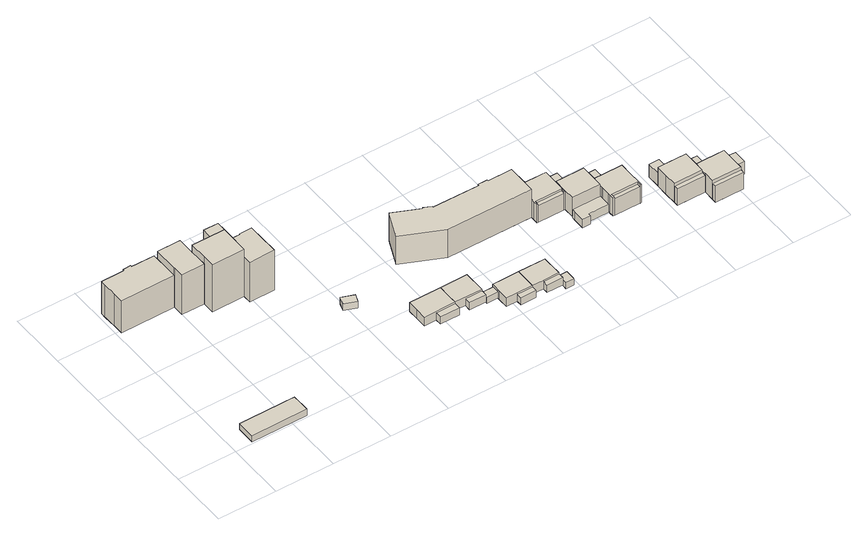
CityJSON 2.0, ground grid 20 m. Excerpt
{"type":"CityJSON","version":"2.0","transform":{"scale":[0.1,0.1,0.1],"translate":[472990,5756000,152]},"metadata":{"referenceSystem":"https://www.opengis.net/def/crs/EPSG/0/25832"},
"CityObjects":{
"building1":{"type":"Building","attributes":{"Gemeindeschluessel":"05711000","BezugspunktDach":"2000","function":"31001_2460","measuredHeight":2.44},"address":[{"country":"Germany","locality":"Bielefeld","thoroughfareNumber":"6","thoroughfareName":"Württemberger Allee"}],"geometry":[{"type":"Solid","lod":"1","boundaries":[[[[0,1,2,3]],[[4,5,6,7]],[[4,7,3,2]],[[5,4,2,1]],[[6,5,1,0]],[[7,6,0,3]]]]}]},
"building2":{"type":"Building","attributes":{"Gemeindeschluessel":"05711000","function":"31001_1010"},"address":[{"country":"Germany","locality":"Bielefeld","thoroughfareNumber":"394","thoroughfareName":"Senner Hellweg"},{"country":"Germany","locality":"Bielefeld","thoroughfareNumber":"392","thoroughfareName":"Senner Hellweg"}],"children":["building2-1","building2-2","building2-3","building2-4","building2-5"]},
"building2-1":{"type":"BuildingPart","attributes":{"BezugspunktDach":"2000","measuredHeight":12.59},"parents":["building2"],"geometry":[{"type":"Solid","lod":"1","boundaries":[[[[8,9,10,11,12,13,14,15,16,17,18]],[[19,20,21,22,23,24,25,26,27,28,29]],[[19,29,18,17]],[[20,19,17,16]],[[21,20,16,15]],[[22,21,15,14]],[[23,22,14,13]],[[24,23,13,12]],[[25,24,12,11]],[[26,25,11,10]],[[27,26,10,9]],[[28,27,9,8]],[[29,28,8,18]]]]}]},
"building2-2":{"type":"BuildingPart","attributes":{"BezugspunktDach":"2000","measuredHeight":15.72},"parents":["building2"],"geometry":[{"type":"Solid","lod":"1","boundaries":[[[[30,31,32,33,34,35,36]],[[37,38,39,40,20,19,41]],[[37,41,36,35]],[[38,37,35,34]],[[39,38,34,33]],[[40,39,33,32]],[[20,40,32,31]],[[19,20,31,30]],[[41,19,30,36]]]]}]},
"building2-3":{"type":"BuildingPart","attributes":{"BezugspunktDach":"2000","measuredHeight":18.51},"parents":["building2"],"geometry":[{"type":"Solid","lod":"1","boundaries":[[[[42,43,44,45,46,47,48]],[[49,38,37,50,51,52,53]],[[49,53,48,47]],[[38,49,47,46]],[[37,38,46,45]],[[50,37,45,44]],[[51,50,44,43]],[[52,51,43,42]],[[53,52,42,48]]]]}]},
"building2-4":{"type":"BuildingPart","attributes":{"BezugspunktDach":"2000","measuredHeight":18.5},"parents":["building2"],"geometry":[{"type":"Solid","lod":"1","boundaries":[[[[54,55,44,43]],[[50,56,57,51]],[[50,51,43,44]],[[56,50,44,55]],[[57,56,55,54]],[[51,57,54,43]]]]}]},
"building2-5":{"type":"BuildingPart","attributes":{"BezugspunktDach":"2000","measuredHeight":15.74},"parents":["building2"],"geometry":[{"type":"Solid","lod":"1","boundaries":[[[[58,59,60,61,62,63,64]],[[65,53,52,66,67,68,69]],[[65,69,64,63]],[[53,65,63,62]],[[52,53,62,61]],[[66,52,61,60]],[[67,66,60,59]],[[68,67,59,58]],[[69,68,58,64]]]]}]},
"building3":{"type":"Building","attributes":{"Gemeindeschluessel":"05711000","BezugspunktDach":"2000","function":"31001_2600","measuredHeight":2.59},"address":[{"country":"Germany","locality":"Bielefeld","thoroughfareNumber":"1","thoroughfareName":"Württemberger Allee"}],"geometry":[{"type":"Solid","lod":"1","boundaries":[[[[70,71,72,73]],[[74,75,76,77]],[[74,77,73,72]],[[75,74,72,71]],[[76,75,71,70]],[[77,76,70,73]]]]}]},
"building4":{"type":"Building","attributes":{"Gemeindeschluessel":"05711000","function":"31001_1010"},"address":[{"country":"Germany","locality":"Bielefeld","thoroughfareNumber":"3","thoroughfareName":"Württemberger Allee"}],"children":["building4-1","building4-2"]},
"building4-1":{"type":"BuildingPart","attributes":{"BezugspunktDach":"2000","measuredHeight":3.75},"parents":["building4"],"geometry":[{"type":"Solid","lod":"1","boundaries":[[[[78,79,80,81,82,83]],[[84,85,86,87,88,89]],[[84,89,83,82]],[[85,84,82,81]],[[86,85,81,80]],[[87,86,80,79]],[[88,87,79,78]],[[89,88,78,83]]]]}]},
"building4-2":{"type":"BuildingPart","attributes":{"BezugspunktDach":"2000","measuredHeight":2.95},"address":[{"country":"Germany","locality":"Bielefeld","thoroughfareNumber":"3","thoroughfareName":"Württemberger Allee"}],"parents":["building4"],"geometry":[{"type":"Solid","lod":"1","boundaries":[[[[90,91,92,93]],[[94,95,96,97]],[[94,97,93,92]],[[95,94,92,91]],[[96,95,91,90]],[[97,96,90,93]]]]}]},
"building5":{"type":"Building","attributes":{"Gemeindeschluessel":"05711000","function":"31001_1010"},"address":[{"country":"Germany","locality":"Bielefeld","thoroughfareNumber":"5","thoroughfareName":"Württemberger Allee"}],"children":["building5-1","building5-2"]},
"building5-1":{"type":"BuildingPart","attributes":{"BezugspunktDach":"2000","measuredHeight":3.71},"parents":["building5"],"geometry":[{"type":"Solid","lod":"1","boundaries":[[[[98,99,79,78,83,100]],[[96,101,102,103,104,105]],[[96,105,100,83]],[[101,96,83,78]],[[102,101,78,79]],[[103,102,79,99]],[[104,103,99,98]],[[105,104,98,100]]]]}]},
"building5-2":{"type":"BuildingPart","attributes":{"BezugspunktDach":"2000","measuredHeight":2.99},"address":[{"country":"Germany","locality":"Bielefeld","thoroughfareNumber":"5","thoroughfareName":"Württemberger Allee"}],"parents":["building5"],"geometry":[{"type":"Solid","lod":"1","boundaries":[[[[106,107,108,109]],[[110,111,105,112]],[[110,112,109,108]],[[111,110,108,107]],[[105,111,107,106]],[[112,105,106,109]]]]}]},
"building6":{"type":"Building","attributes":{"Gemeindeschluessel":"05711000","BezugspunktDach":"2000","function":"51009_1610","measuredHeight":2.42},"address":[{"country":"Germany"}],"geometry":[{"type":"Solid","lod":"1","boundaries":[[[[113,114,115,116,117]],[[118,119,120,121,122]],[[118,122,117,116]],[[119,118,116,115]],[[120,119,115,114]],[[121,120,114,113]],[[122,121,113,117]]]]}]},
"building7":{"type":"Building","attributes":{"Gemeindeschluessel":"05711000","function":"31001_1010"},"address":[{"country":"Germany","locality":"Bielefeld","thoroughfareNumber":"9","thoroughfareName":"Württemberger Allee"}],"children":["building7-1","building7-2"]},
"building7-1":{"type":"BuildingPart","attributes":{"BezugspunktDach":"2000","measuredHeight":3.7},"parents":["building7"],"geometry":[{"type":"Solid","lod":"1","boundaries":[[[[123,124,125,126,127,128,129,130,131]],[[132,133,134,135,136,137,138,139,140]],[[132,140,131,130]],[[133,132,130,129]],[[134,133,129,128]],[[135,134,128,127]],[[136,135,127,126]],[[137,136,126,125]],[[138,137,125,124]],[[139,138,124,123]],[[140,139,123,131]]]]}]},
"building7-2":{"type":"BuildingPart","attributes":{"BezugspunktDach":"2000","measuredHeight":2.97},"address":[{"country":"Germany","locality":"Bielefeld","thoroughfareNumber":"9","thoroughfareName":"Württemberger Allee"}],"parents":["building7"],"geometry":[{"type":"Solid","lod":"1","boundaries":[[[[141,142,143,144]],[[145,146,147,148]],[[145,148,144,143]],[[146,145,143,142]],[[147,146,142,141]],[[148,147,141,144]]]]}]},
"building8":{"type":"Building","attributes":{"Gemeindeschluessel":"05711000","function":"31001_1010"},"address":[{"country":"Germany","locality":"Bielefeld","thoroughfareNumber":"11","thoroughfareName":"Württemberger Allee"}],"children":["building8-1","building8-2"]},
"building8-1":{"type":"BuildingPart","attributes":{"BezugspunktDach":"2000","measuredHeight":3.78},"parents":["building8"],"geometry":[{"type":"Solid","lod":"1","boundaries":[[[[149,150,151,125,124,123,152]],[[139,138,137,153,154,155,156]],[[139,156,152,123]],[[138,139,123,124]],[[137,138,124,125]],[[153,137,125,151]],[[154,153,151,150]],[[155,154,150,149]],[[156,155,149,152]]]]}]},
"building8-2":{"type":"BuildingPart","attributes":{"BezugspunktDach":"2000","measuredHeight":3.15},"address":[{"country":"Germany","locality":"Bielefeld","thoroughfareNumber":"11","thoroughfareName":"Württemberger Allee"}],"parents":["building8"],"geometry":[{"type":"Solid","lod":"1","boundaries":[[[[157,158,159,160]],[[161,156,155,162]],[[161,162,160,159]],[[156,161,159,158]],[[155,156,158,157]],[[162,155,157,160]]]]}]},
"building9":{"type":"Building","attributes":{"Gemeindeschluessel":"05711000","BezugspunktDach":"2100","function":"31001_1010","measuredHeight":10.98},"address":[{"country":"Germany","locality":"Bielefeld","thoroughfareNumber":"396","thoroughfareName":"Senner Hellweg"},{"country":"Germany","locality":"Bielefeld","thoroughfareNumber":"398","thoroughfareName":"Senner Hellweg"}],"geometry":[{"type":"Solid","lod":"1","boundaries":[[[[163,164,165,166,167,168,169,170,171,172,173,174,175,176]],[[177,178,179,180,181,182,183,184,185,186,187,188,189,190]],[[177,190,176,175]],[[178,177,175,174]],[[179,178,174,173]],[[180,179,173,172]],[[181,180,172,171]],[[182,181,171,170]],[[183,182,170,169]],[[184,183,169,168]],[[185,184,168,167]],[[186,185,167,166]],[[187,186,166,165]],[[188,187,165,164]],[[189,188,164,163]],[[190,189,163,176]]]]}]},
"building10":{"type":"Building","attributes":{"Gemeindeschluessel":"05711000","BezugspunktDach":"2000","function":"51009_1610","measuredHeight":2.4},"address":[{"country":"Germany"}],"geometry":[{"type":"Solid","lod":"1","boundaries":[[[[191,192,193,194,195,196]],[[197,198,199,200,201,202]],[[197,202,196,195]],[[198,197,195,194]],[[199,198,194,193]],[[200,199,193,192]],[[201,200,192,191]],[[202,201,191,196]]]]}]},
"building11":{"type":"Building","attributes":{"Gemeindeschluessel":"05711000","BezugspunktDach":"2000","function":"31001_2460","measuredHeight":6.09},"address":[{"country":"Germany","locality":"Bielefeld","thoroughfareNumber":"400","thoroughfareName":"Senner Hellweg"}],"geometry":[{"type":"Solid","lod":"1","boundaries":[[[[203,204,205,206,207]],[[208,209,210,211,212]],[[208,212,207,206]],[[209,208,206,205]],[[210,209,205,204]],[[211,210,204,203]],[[212,211,203,207]]]]}]},
"building12":{"type":"Building","attributes":{"Gemeindeschluessel":"05711000","function":"31001_1010"},"address":[{"country":"Germany","locality":"Bielefeld","thoroughfareNumber":"400","thoroughfareName":"Senner Hellweg"}],"children":["building12-1","building12-2"]},
"building12-1":{"type":"BuildingPart","attributes":{"BezugspunktDach":"2000","measuredHeight":8.4},"parents":["building12"],"geometry":[{"type":"Solid","lod":"1","boundaries":[[[[213,214,215,216,217,218,219,220,221,222,223,224,225,226,227,228]],[[229,230,231,232,233,234,235,187,236,186,237,238,239,240,241,242]],[[229,242,228,227]],[[230,229,227,226]],[[231,230,226,225]],[[232,231,225,224]],[[233,232,224,223]],[[234,233,223,222]],[[235,234,222,221]],[[187,235,221,220]],[[236,187,220,219]],[[186,236,219,218]],[[237,186,218,217]],[[238,237,217,216]],[[239,238,216,215]],[[240,239,215,214]],[[241,240,214,213]],[[242,241,213,228]]]]}]},
"building12-2":{"type":"BuildingPart","attributes":{"BezugspunktDach":"2000","measuredHeight":6.82},"address":[{"country":"Germany","locality":"Bielefeld","thoroughfareNumber":"400","thoroughfareName":"Senner Hellweg"}],"parents":["building12"],"geometry":[{"type":"Solid","lod":"1","boundaries":[[[[243,244,245,246]],[[233,232,231,230]],[[233,230,246,245]],[[232,233,245,244]],[[231,232,244,243]],[[230,231,243,246]]]]}]},
"building13":{"type":"Building","attributes":{"Gemeindeschluessel":"05711000","BezugspunktDach":"2000","function":"31001_2460","measuredHeight":6.11},"address":[{"country":"Germany","locality":"Bielefeld","thoroughfareNumber":"402","thoroughfareName":"Senner Hellweg"}],"geometry":[{"type":"Solid","lod":"1","boundaries":[[[[247,248,249,250]],[[251,252,253,254]],[[251,254,250,249]],[[252,251,249,248]],[[253,252,248,247]],[[254,253,247,250]]]]}]},
"building14":{"type":"Building","attributes":{"Gemeindeschluessel":"05711000","function":"31001_1010"},"address":[{"country":"Germany","locality":"Bielefeld","thoroughfareNumber":"402","thoroughfareName":"Senner Hellweg"}],"children":["building14-1","building14-2"]},
"building14-1":{"type":"BuildingPart","attributes":{"BezugspunktDach":"2000","measuredHeight":8.34},"parents":["building14"],"geometry":[{"type":"Solid","lod":"1","boundaries":[[[[255,256,257,258,259,260,261,262,263,264,265]],[[266,267,229,268,269,241,270,271,272,273,274]],[[266,274,265,264]],[[267,266,264,263]],[[229,267,263,262]],[[268,229,262,261]],[[269,268,261,260]],[[241,269,260,259]],[[270,241,259,258]],[[271,270,258,257]],[[272,271,257,256]],[[273,272,256,255]],[[274,273,255,265]]]]}]},
"building14-2":{"type":"BuildingPart","attributes":{"BezugspunktDach":"2000","measuredHeight":3.21},"address":[{"country":"Germany","locality":"Bielefeld","thoroughfareNumber":"402","thoroughfareName":"Senner Hellweg"}],"parents":["building14"],"geometry":[{"type":"Solid","lod":"1","boundaries":[[[[275,276,277,278,279,280,281,282]],[[283,284,285,286,287,288,289,290]],[[283,290,282,281]],[[284,283,281,280]],[[285,284,280,279]],[[286,285,279,278]],[[287,286,278,277]],[[288,287,277,276]],[[289,288,276,275]],[[290,289,275,282]]]]}]},
"building15":{"type":"Building","attributes":{"Gemeindeschluessel":"05711000","BezugspunktDach":"2000","function":"31001_2460","measuredHeight":6.09},"address":[{"country":"Germany","locality":"Bielefeld","thoroughfareNumber":"404","thoroughfareName":"Senner Hellweg"}],"geometry":[{"type":"Solid","lod":"1","boundaries":[[[[291,292,293,294]],[[295,296,297,298]],[[295,298,294,293]],[[296,295,293,292]],[[297,296,292,291]],[[298,297,291,294]]]]}]},
"building16":{"type":"Building","attributes":{"Gemeindeschluessel":"05711000","function":"31001_1010"},"address":[{"country":"Germany","locality":"Bielefeld","thoroughfareNumber":"404","thoroughfareName":"Senner Hellweg"}],"children":["building16-1","building16-2"]},
"building16-1":{"type":"BuildingPart","attributes":{"BezugspunktDach":"2000","measuredHeight":8.4},"parents":["building16"],"geometry":[{"type":"Solid","lod":"1","boundaries":[[[[299,300,301,302,303,304,305,306,307,308,309,310,311,312,313,314,315,316]],[[317,318,319,320,321,322,323,324,325,326,327,328,329,330,331,332,333,334]],[[317,334,316,315]],[[318,317,315,314]],[[319,318,314,313]],[[320,319,313,312]],[[321,320,312,311]],[[322,321,311,310]],[[323,322,310,309]],[[324,323,309,308]],[[325,324,308,307]],[[326,325,307,306]],[[327,326,306,305]],[[328,327,305,304]],[[329,328,304,303]],[[330,329,303,302]],[[331,330,302,301]],[[332,331,301,300]],[[333,332,300,299]],[[334,333,299,316]]]]}]},
"building16-2":{"type":"BuildingPart","attributes":{"BezugspunktDach":"2000","measuredHeight":6.75},"address":[{"country":"Germany","locality":"Bielefeld","thoroughfareNumber":"404","thoroughfareName":"Senner Hellweg"}],"parents":["building16"],"geometry":[{"type":"Solid","lod":"1","boundaries":[[[[335,336,337,338]],[[339,340,341,342]],[[339,342,338,337]],[[340,339,337,336]],[[341,340,336,335]],[[342,341,335,338]]]]}]},
"building17":{"type":"Building","attributes":{"Gemeindeschluessel":"05711000","BezugspunktDach":"2000","function":"31001_2460","measuredHeight":6.05},"address":[{"country":"Germany","locality":"Bielefeld","thoroughfareNumber":"406","thoroughfareName":"Senner Hellweg"}],"geometry":[{"type":"Solid","lod":"1","boundaries":[[[[343,344,345,346]],[[347,348,349,350]],[[347,350,346,345]],[[348,347,345,344]],[[349,348,344,343]],[[350,349,343,346]]]]}]},
"building18":{"type":"Building","attributes":{"Gemeindeschluessel":"05711000","function":"31001_1010"},"address":[{"country":"Germany","locality":"Bielefeld","thoroughfareNumber":"406","thoroughfareName":"Senner Hellweg"}],"children":["building18-1","building18-2"]},
"building18-1":{"type":"BuildingPart","attributes":{"BezugspunktDach":"2000","measuredHeight":8.25},"parents":["building18"],"geometry":[{"type":"Solid","lod":"1","boundaries":[[[[351,352,353,354,355,356,357]],[[358,359,360,361,362,363,364]],[[358,364,357,356]],[[359,358,356,355]],[[360,359,355,354]],[[361,360,354,353]],[[362,361,353,352]],[[363,362,352,351]],[[364,363,351,357]]]]}]},
"building18-2":{"type":"BuildingPart","attributes":{"BezugspunktDach":"2000","measuredHeight":6.71},"address":[{"country":"Germany","locality":"Bielefeld","thoroughfareNumber":"406","thoroughfareName":"Senner Hellweg"}],"parents":["building18"],"geometry":[{"type":"Solid","lod":"1","boundaries":[[[[365,366,367,368]],[[369,370,359,358]],[[369,358,368,367]],[[370,369,367,366]],[[359,370,366,365]],[[358,359,365,368]]]]}]},
"building19":{"type":"Building","attributes":{"Gemeindeschluessel":"05711000","BezugspunktDach":"2000","function":"31001_2460","measuredHeight":6.02},"address":[{"country":"Germany","locality":"Bielefeld","thoroughfareNumber":"408","thoroughfareName":"Senner Hellweg"}],"geometry":[{"type":"Solid","lod":"1","boundaries":[[[[371,372,373,374]],[[375,376,377,378]],[[375,378,374,373]],[[376,375,373,372]],[[377,376,372,371]],[[378,377,371,374]]]]}]},
"building20":{"type":"Building","attributes":{"Gemeindeschluessel":"05711000","function":"31001_1010"},"address":[{"country":"Germany","locality":"Bielefeld","thoroughfareNumber":"408","thoroughfareName":"Senner Hellweg"}],"children":["building20-1","building20-2"]},
"building20-1":{"type":"BuildingPart","attributes":{"BezugspunktDach":"2000","measuredHeight":8.3},"parents":["building20"],"geometry":[{"type":"Solid","lod":"1","boundaries":[[[[379,380,381,382,383,384,385,386,387,388,389]],[[390,391,369,392,358,393,394,395,396,397,398]],[[390,398,389,388]],[[391,390,388,387]],[[369,391,387,386]],[[392,369,386,385]],[[358,392,385,384]],[[393,358,384,383]],[[394,393,383,382]],[[395,394,382,381]],[[396,395,381,380]],[[397,396,380,379]],[[398,397,379,389]]]]}]},
"building20-2":{"type":"BuildingPart","attributes":{"BezugspunktDach":"2000","measuredHeight":6.33},"address":[{"country":"Germany","locality":"Bielefeld","thoroughfareNumber":"408","thoroughfareName":"Senner Hellweg"}],"parents":["building20"],"geometry":[{"type":"Solid","lod":"1","boundaries":[[[[399,400,401,402]],[[403,404,405,406]],[[403,406,402,401]],[[404,403,401,400]],[[405,404,400,399]],[[406,405,399,402]]]]}]},
"building21":{"type":"Building","attributes":{"Gemeindeschluessel":"05711000","BezugspunktDach":"2000","function":"31001_2460","measuredHeight":6.02},"address":[{"country":"Germany","locality":"Bielefeld","thoroughfareNumber":"410","thoroughfareName":"Senner Hellweg"}],"geometry":[{"type":"Solid","lod":"1","boundaries":[[[[407,408,409,410]],[[411,412,413,414]],[[411,414,410,409]],[[412,411,409,408]],[[413,412,408,407]],[[414,413,407,410]]]]}]}
},
"vertices":[
[253,70,26],[62,69,26],[62,7,26],[254,8,26],[62,7,2],[62,69,2],[253,70,2],[254,8,2],
[110,676,145],[110,681,145],[82,680,145],[82,675,145],[4,674,145],[4,656,145],[5,612,145],[5,576,145],[189,577,145],[188,659,145],[188,676,145],[188,659,19],[189,577,19],[5,576,19],[5,612,19],[4,656,19],[4,674,19],[82,675,19],[82,680,19],[110,681,19],[110,676,19],[188,676,19],
[188,659,176],[189,577,176],[190,577,176],[190,539,176],[267,539,176],[267,599,176],[267,659,176],[267,599,19],[267,539,19],[190,539,19],[190,577,19],[267,659,19],
[379,582,204],[379,599,204],[329,599,204],[267,599,204],[267,539,204],[267,499,204],[378,500,204],[267,499,19],[329,599,19],[379,599,19],[379,582,19],[378,500,19],
[379,631,204],[329,631,204],[329,631,19],[379,631,19],
[463,585,176],[421,585,176],[421,582,176],[379,582,176],[378,500,176],[378,471,176],[464,472,176],[378,471,19],[421,582,19],[421,585,19],[463,585,19],[464,472,19],
[587,320,42],[577,293,42],[618,277,42],[629,304,42],[618,277,16],[577,293,16],[587,320,16],[629,304,16],
[840,147,49],[840,183,49],[732,183,49],[732,146,49],[732,109,49],[840,110,49],[732,109,15],[732,146,15],[732,183,15],[840,183,15],[840,147,15],[840,110,15],
[840,110,44],[773,110,44],[773,88,44],[840,88,44],[773,88,16],[773,110,16],[840,110,16],[840,88,16],
[933,147,49],[933,184,49],[933,110,49],[840,147,16],[840,183,16],[933,184,16],[933,147,16],[933,110,16],
[933,110,44],[876,110,44],[876,89,44],[933,89,44],[876,89,16],[876,110,16],[933,89,16],
[972,110,37],[933,110,37],[933,89,37],[933,85,37],[972,85,37],[933,85,13],[933,89,13],[933,110,13],[972,110,13],[972,85,13],
[1062,43,46],[1062,78,46],[1062,113,46],[972,112,46],[972,110,46],[972,85,46],[972,77,46],[972,43,46],[1009,43,46],[972,43,12],[972,77,12],[972,85,12],[972,110,12],[972,112,12],[1062,113,12],[1062,78,12],[1062,43,12],[1009,43,12],
[1062,43,41],[1009,43,41],[1009,24,41],[1062,24,41],[1009,24,13],[1009,43,13],[1062,43,13],[1062,24,13],
[1155,44,46],[1154,78,46],[1154,113,46],[1100,43,46],[1154,113,12],[1154,78,12],[1155,44,12],[1100,43,12],
[1155,44,41],[1100,43,41],[1100,24,41],[1155,25,41],[1100,24,12],[1155,25,12],
[808,359,131],[946,298,131],[1237,298,131],[1237,366,131],[1237,398,131],[1155,398,131],[1155,402,131],[1123,402,131],[1123,397,131],[964,398,131],[965,402,131],[938,414,131],[936,411,131],[848,450,131],[936,411,21],[938,414,21],[965,402,21],[964,398,21],[1123,397,21],[1123,402,21],[1155,402,21],[1155,398,21],[1237,398,21],[1237,366,21],[1237,298,21],[946,298,21],[808,359,21],[848,450,21],
[1183,11,34],[1183,44,34],[1155,44,34],[1155,25,34],[1155,8,34],[1183,8,34],[1155,8,10],[1155,25,10],[1155,44,10],[1183,44,10],[1183,11,10],[1183,8,10],
[1273,412,72],[1237,412,72],[1237,398,72],[1237,366,72],[1274,366,72],[1237,366,22],[1237,398,22],[1237,412,22],[1273,412,22],[1274,366,22],
[1334,316,92],[1334,325,92],[1334,362,92],[1334,366,92],[1274,366,92],[1237,366,92],[1237,325,92],[1237,298,92],[1237,285,92],[1237,270,92],[1240,270,92],[1240,283,92],[1331,284,92],[1331,270,92],[1334,270,92],[1334,285,92],[1334,270,21],[1331,270,21],[1331,284,21],[1240,283,21],[1240,270,21],[1237,270,21],[1237,285,21],[1237,325,21],[1274,366,21],[1334,366,21],[1334,362,21],[1334,325,21],[1334,316,21],[1334,285,21],
[1331,284,86],[1240,283,86],[1240,270,86],[1331,270,86],
[1334,362,72],[1334,316,72],[1371,316,72],[1371,362,72],[1371,316,22],[1334,316,22],[1334,362,22],[1371,362,22],
[1431,266,95],[1431,275,95],[1431,307,95],[1431,316,95],[1334,316,95],[1334,284,95],[1334,275,95],[1334,270,95],[1334,234,95],[1431,234,95],[1431,254,95],[1431,234,21],[1334,234,21],[1334,275,21],[1334,284,21],[1431,316,21],[1431,307,21],[1431,275,21],[1431,266,21],[1431,254,21],
[1431,234,49],[1334,234,49],[1334,220,49],[1334,182,49],[1361,182,49],[1361,193,49],[1431,192,49],[1431,220,49],[1431,192,17],[1361,193,17],[1361,182,17],[1334,182,17],[1334,220,17],[1334,234,17],[1431,234,17],[1431,220,17],
[1468,312,72],[1431,312,72],[1431,266,72],[1468,266,72],[1431,266,22],[1431,312,22],[1468,312,22],[1468,266,22],
[1529,225,92],[1529,266,92],[1468,266,92],[1431,266,92],[1431,235,92],[1431,234,92],[1431,233,92],[1431,224,92],[1431,220,92],[1431,192,92],[1431,184,92],[1431,169,92],[1435,169,92],[1435,183,92],[1525,183,92],[1525,169,92],[1529,169,92],[1529,185,92],[1529,169,20],[1525,169,20],[1525,183,20],[1435,183,20],[1435,169,20],[1431,169,20],[1431,184,20],[1431,192,20],[1431,220,20],[1431,224,20],[1431,233,20],[1431,234,20],[1431,235,20],[1431,266,20],[1468,266,20],[1529,266,20],[1529,225,20],[1529,185,20],
[1525,183,85],[1435,183,85],[1435,169,85],[1525,169,85],[1435,169,21],[1435,183,21],[1525,183,21],[1525,169,21],
[1644,245,69],[1608,245,69],[1608,200,69],[1644,200,69],[1608,200,19],[1608,245,19],[1644,245,19],[1644,200,19],
[1706,200,92],[1644,200,92],[1608,200,92],[1608,159,92],[1608,118,92],[1705,118,92],[1706,159,92],[1705,118,18],[1608,118,18],[1608,159,18],[1608,200,18],[1644,200,18],[1706,200,18],[1706,159,18],
[1608,118,82],[1608,103,82],[1705,103,82],[1705,118,82],[1705,103,18],[1608,103,18],
[1741,196,68],[1706,196,68],[1705,150,68],[1741,150,68],[1705,150,19],[1706,196,19],[1741,196,19],[1741,150,19],
[1803,108,91],[1803,146,91],[1803,151,91],[1741,150,91],[1705,150,91],[1705,118,91],[1705,108,91],[1705,103,91],[1705,66,91],[1803,66,91],[1803,99,91],[1803,66,18],[1705,66,18],[1705,108,18],[1705,150,18],[1741,150,18],[1803,151,18],[1803,146,18],[1803,108,18],[1803,99,18],
[1705,66,81],[1705,52,81],[1803,52,81],[1803,66,81],[1803,52,17],[1705,52,17],[1705,66,17],[1803,66,17],
[1803,146,68],[1803,99,68],[1839,99,68],[1839,145,68],[1839,99,19],[1803,99,19],[1803,146,19],[1839,145,19]
]}
